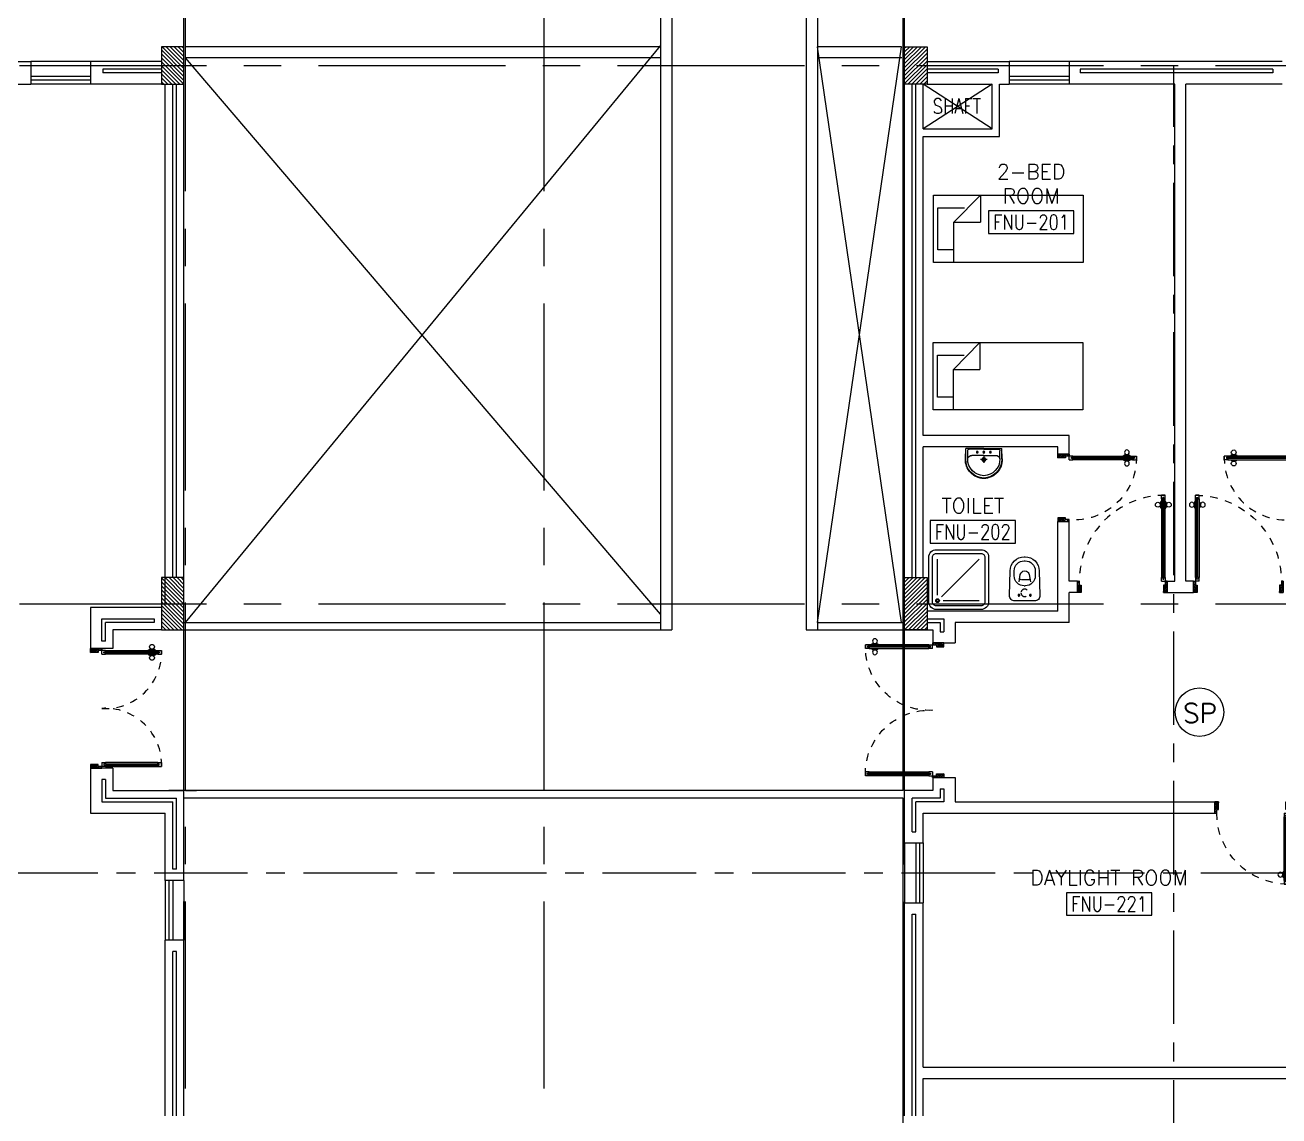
# Model space of a CAD drawing. Extents: x 0 to 90.9, y -1.6 to 78.
# Drawn here: x 40.76 to 57.54, y 50.08 to 64.67 of the extents above; entities that cross this region are included whole.
import ezdxf
from ezdxf.enums import TextEntityAlignment as Align

# ---------------------------------------------------------------- set-up
doc = ezdxf.new("R2010")
doc.units = 0
doc.header["$MEASUREMENT"] = 0
doc.header["$PDMODE"] = 34
for name, pattern in [('CENTER', [2, 1.25, -0.25, 0.25, -0.25]), ('CENTERX2', [4, 2.5, -0.5, 0.5, -0.5]), ('DASHED', [0.75, 0.5, -0.25]), ('HIDDEN', [0.375, 0.25, -0.125]), ('HIDDEN2', [0.1875, 0.125, -0.0625])]:
    doc.linetypes.add(name, pattern=pattern)
doc.layers.get('0').update_dxf_attribs({"color": 11, "linetype": 'CONTINUOUS'})
doc.layers.get('DEFPOINTS').update_dxf_attribs({"color": 11, "linetype": 'CONTINUOUS'})
for name, color, linetype in [('AX-DIM', 11, 'CONTINUOUS'), ('AXES', 11, 'CENTERX2'), ('AXES1', 11, 'CENTER'), ('COL', 11, 'CONTINUOUS'), ('DOOR', 11, 'CONTINUOUS'), ('E-PA', 4, 'CONTINUOUS'), ('EJ', 11, 'CONTINUOUS'), ('FIX', 11, 'CONTINUOUS'), ('FUR', 11, 'CONTINUOUS'), ('HAT', 11, 'CONTINUOUS'), ('INSUL', 11, 'CONTINUOUS'), ('RM-BOX', 11, 'CONTINUOUS'), ('RM-NAME', 11, 'CONTINUOUS'), ('RM-NO', 11, 'CONTINUOUS'), ('ROOF', 11, 'CONTINUOUS'), ('SHAFT', 11, 'CONTINUOUS'), ('TEXT', 11, 'CONTINUOUS'), ('WALL', 11, 'CONTINUOUS'), ('WIN', 11, 'CONTINUOUS')]:
    doc.layers.add(name, color=color, linetype=linetype)
doc.styles.add('ROMANS', font='ROMANS.shx', dxfattribs={"width": 0.6})
doc.dimstyles.new('DIM-OUT', dxfattribs={"dimscale": 0, "dimtxt": 0.24, "dimasz": 0.08, "dimexe": 0.02, "dimexo": 0.02, "dimgap": 0.05, "dimtad": 1, "dimdec": 0, "dimlfac": 1000, "dimzin": 0, "dimdsep": 46, "dimtxsty": 'ROMANS', "dimblk1": 'ARCHTICK', "dimblk2": 'ARCHTICK', "dimsah": 1, "dimcen": 0.01, "dimdle": 0.08, "dimclrd": 7, "dimclre": 7, "dimclrt": 2, "dimadec": 0, "dimazin": 0, "dimtp": 2, "dimtm": 2, "dimtfac": 0.114286, "dimtdec": 0, "dimtix": 1, "dimtmove": 2, "dimatfit": 3, "dimldrblk": 'ARCHTICK', "dimfxl": 0, "dimtolj": 1, "dimtzin": 0, "dimarcsym": 0})

# ---------------------------------------------------------------- blocks, each defined once
blk = doc.blocks.new('_ARCHTICK')
at = {"color": 0, "linetype": 'ByBlock', "const_width": 0.15}
blk.add_lwpolyline([(-0.5, -0.5), (0.5, 0.5)], dxfattribs=at)
blk = doc.blocks.new('*D176')
at = {"layer": 'AX-DIM', "color": 7, "lineweight": -2}
for p, q in [((1.389, 64.302), (1.389, 74.487)), ((44.014, 74.407), (1.369, 74.407)), ((2.069, 64.382), (1.369, 64.382))]:
    blk.add_line(p, q, dxfattribs=at)
at = {"layer": 'DEFPOINTS', "color": 0}
for p in [(1.389, 74.407), (44.034, 74.407), (2.089, 64.382)]:
    blk.add_point(p, dxfattribs=at)
at = {"layer": 'AX-DIM', "color": 7, "lineweight": -2, "xscale": 0.08, "yscale": 0.08, "zscale": 0.08}
for p, rotation in [((1.389, 74.407), 90), ((1.389, 64.382), 270)]:
    blk.add_blockref('_ARCHTICK', p, dxfattribs=dict(at, rotation=rotation))
at = {"layer": 'AX-DIM', "color": 2, "insert": (1.219, 69.395), "char_height": 0.24, "attachment_point": 5, "rotation": 90, "style": 'ROMANS'}
blk.add_mtext('\\A1;10025', dxfattribs=at)
blk = doc.blocks.new('A$C1DFA4FE8')
at = {"layer": 'DOOR', "color": 0, "linetype": 'ByBlock'}
for p, q in [((0, 1631), (0, 1581)), ((0, 1581), (0, 1631)), ((50, 1631), (0, 1631)), ((50, 1581), (0, 1581)), ((30, 1614), (30, 1598)), ((50, 1614), (30, 1614)), ((50, 1598), (30, 1598)), ((50, 1631), (50, 1614)), ((50, 1598), (50, 1581)), ((750, 1614), (750, 1631)), ((750, 1631), (800, 1631)), ((770, 1614), (750, 1614)), ((750, 1581), (750, 1598)), ((750, 1598), (770, 1598)), ((800, 1581), (750, 1581)), ((770, 1598), (770, 1614)), ((950, 1656), (800, 1656)), ((800, 1656), (800, 1631)), ((800, 1581), (800, 1631)), ((800, 1631), (850, 1631)), ((850, 1631), (850, 1606)), ((850, 1606), (950, 1606)), ((950, 1606), (950, 1656)), ((0, 81), (0, 131)), ((0, 131), (0, 81)), ((50, 131), (0, 131)), ((50, 81), (0, 81)), ((30, 98), (30, 114)), ((50, 114), (30, 114)), ((50, 98), (30, 98)), ((50, 114), (50, 131)), ((50, 81), (50, 98)), ((83, 131), (83, 138)), ((173, 138), (83, 138)), ((83, 81), (83, 74)), ((173, 74), (83, 74)), ((95, 138), (95, 147)), ((95, 147), (160, 147)), ((95, 138), (160, 138)), ((95, 74), (95, 65)), ((95, 74), (160, 74)), ((95, 65), (160, 65)), ((160, 138), (160, 147)), ((160, 74), (160, 65)), ((173, 131), (173, 138)), ((173, 81), (173, 74)), ((750, 131), (750, 114)), ((800, 131), (750, 131)), ((750, 114), (770, 114)), ((750, 98), (750, 81)), ((770, 98), (750, 98)), ((750, 81), (800, 81)), ((770, 114), (770, 98)), ((800, 131), (800, 81)), ((800, 56), (800, 81)), ((800, 81), (850, 81)), ((950, 56), (800, 56)), ((850, 106), (950, 106)), ((850, 81), (850, 106)), ((950, 106), (950, 56))]:
    blk.add_line(p, q, dxfattribs=at)
at = {"layer": 'DOOR', "linetype": 'ByBlock'}
for p, q in [((750, 1631), (50, 1631)), ((750, 1614), (50, 1614)), ((750, 1598), (50, 1598)), ((50, 1581), (750, 1581)), ((50, 131), (750, 131)), ((750, 114), (50, 114)), ((750, 98), (50, 98)), ((750, 81), (50, 81))]:
    blk.add_line(p, q, dxfattribs=at)
at = {"layer": 'DOOR', "color": 9, "linetype": 'ByBlock'}
for p, q in [((950, 1606), (837, 1656)), ((950, 1606), (850, 1619)), ((950, 1606), (910, 1656)), ((950, 106), (837, 56)), ((950, 106), (850, 93)), ((950, 106), (910, 56))]:
    blk.add_line(p, q, dxfattribs=at)
at = {"layer": 'DOOR', "color": 0, "linetype": 'ByBlock'}
for centre in [(128, 179), (128, 32)]:
    blk.add_circle(centre, 32.4, dxfattribs=at)
at = {"layer": 'DOOR', "linetype": 'HIDDEN', "ltscale": 0.5}
for centre, start, end in [((752, 1606), 178.0938, 273.7249), ((752, 106), 86.2751, 181.9062)]:
    blk.add_arc(centre, 752, start, end, dxfattribs=at)
at = {"layer": 'DOOR', "color": 9, "linetype": 'ByBlock'}
for centre, radius, start, end in [((950, 1606), 154, 161.1053, 166.2858), ((950, 1606), 134, 158.1598, 169.28), ((950, 1606), 114, 154.0838, 167.3774), ((950, 1606), 94.4, 148.0182, 180), ((950, 1606), 74.4, 137.7764, 180), ((950, 1606), 54.4, 113.2074, 180), ((950, 1606), 34.4, 90, 180), ((950, 1606), 14.4, 90, 180), ((950, 106), 154, 193.7142, 198.8947), ((950, 106), 134, 190.72, 201.8402), ((950, 106), 114, 192.6226, 205.9162), ((950, 106), 94.4, 180, 211.9818), ((950, 106), 74.4, 180, 222.2236), ((950, 106), 54.4, 180, 246.7926), ((950, 106), 34.4, 180, 270), ((950, 106), 14.4, 180, 270)]:
    blk.add_arc(centre, radius, start, end, dxfattribs=at)
blk = doc.blocks.new('D1000')
at = {"layer": 'DOOR', "color": 7, "linetype": 'ByBlock'}
for p, q in [((0, 0), (-150, 0)), ((-150, 0), (-150, -25)), ((-150, 0), (0, 0)), ((0, -50), (-114, 0)), ((0, -50), (-40, 0)), ((0, -50), (0, 0)), ((-1050, -25), (-1100, -25)), ((-1100, -75), (-1100, -25)), ((-1100, -25), (-1100, -75)), ((-1050, -75), (-1100, -75)), ((-1050, -42), (-1070, -42)), ((-1070, -42), (-1070, -58)), ((-1050, -58), (-1070, -58)), ((-1050, -25), (-1050, -42)), ((-1050, -58), (-1050, -75)), ((-928, -18), (-1018, -18)), ((-1018, -25), (-1018, -18)), ((-1018, -75), (-1018, -82)), ((-928, -82), (-1018, -82)), ((-1005, -9), (-940, -9)), ((-1005, -18), (-1005, -9)), ((-1005, -18), (-940, -18)), ((-1005, -82), (-940, -82)), ((-1005, -82), (-1005, -91)), ((-1005, -91), (-940, -91)), ((-940, -18), (-940, -9)), ((-940, -82), (-940, -91)), ((-928, -25), (-928, -18)), ((-928, -75), (-928, -82)), ((-200, -42), (-200, -25)), ((-200, -25), (-150, -25)), ((-180, -42), (-200, -42)), ((-200, -75), (-200, -58)), ((-200, -58), (-180, -58)), ((-150, -75), (-200, -75)), ((-180, -58), (-180, -42)), ((-150, -75), (-150, -25)), ((-150, -25), (-100, -25)), ((-100, -25), (-100, -50)), ((0, -50), (-100, -37)), ((-100, -50), (0, -50)), ((-150, -975), (-100, -975)), ((-150, -1000), (-150, -975)), ((-150, -1000), (0, -1000)), ((0, -1000), (-150, -1000)), ((0, -950), (-114, -1000)), ((-100, -975), (-100, -950)), ((0, -950), (-100, -963)), ((-100, -950), (0, -950)), ((0, -950), (-40, -1000)), ((0, -950), (0, -1000))]:
    blk.add_line(p, q, dxfattribs=at)
at = {"layer": 'DOOR', "linetype": 'ByBlock'}
for p, q in [((-200, -25), (-1050, -25)), ((-200, -42), (-1050, -42)), ((-200, -58), (-1050, -58)), ((-1050, -75), (-200, -75))]:
    blk.add_line(p, q, dxfattribs=at)
at = {"layer": 'DOOR', "color": 7, "linetype": 'ByBlock'}
for centre in [(-973, 23), (-973, -124)]:
    blk.add_circle(centre, 32.4, dxfattribs=at)
for centre, radius, start, end in [((0, -50), 134, 158.1598, 169.28), ((0, -50), 74.4, 137.7764, 180), ((0, -50), 54.4, 113.2074, 180), ((0, -50), 154, 161.1053, 166.2858), ((0, -50), 114, 154.0838, 167.3774), ((0, -50), 94.4, 148.0182, 180), ((0, -50), 34.4, 90, 180), ((0, -50), 14.4, 90, 180), ((0, -950), 154, 193.7142, 198.8947), ((0, -950), 134, 190.72, 201.8402), ((0, -950), 94.4, 180, 211.9818), ((0, -950), 74.4, 180, 222.2236), ((0, -950), 54.4, 180, 246.7926), ((0, -950), 34.4, 180, 270), ((0, -950), 14.4, 180, 270)]:
    blk.add_arc(centre, radius, start, end, dxfattribs=at)
at = {"layer": 'DOOR', "linetype": 'HIDDEN', "ltscale": 0.5}
blk.add_arc((-149, -24), 951, 180.0434, 269.9667, dxfattribs=at)
blk = doc.blocks.new('C-300')
at = {"layer": 'HAT', "linetype": 'ByBlock', "ltscale": 0.3}
h = blk.add_hatch(dxfattribs=at)
h.set_pattern_fill('ANSI31', color=8, scale=300, style=0)
h.set_pattern_definition([(45, (-258496.182, -82361.005), (-26.5165043, 26.5165043), [])])
h.paths.add_polyline_path([(300, 500), (0, 500), (0, 250), (300, 250)])
h.paths.add_polyline_path([(300, 250), (0, 250), (0, 0), (300, 0)])
at = {"layer": 'COL'}
blk.add_lwpolyline([(0, 500), (300, 500), (300, 0), (0, 0)], close=True, dxfattribs=at)
blk = doc.blocks.new('DOOR90')
at = {"layer": 'DOOR', "linetype": 'ByBlock'}
for p, q in [((0, 0), (-150, 0)), ((-200, -25), (-1000, -25)), ((-200, -42), (-1000, -42)), ((-200, -58), (-1000, -58)), ((-1000, -75), (-200, -75))]:
    blk.add_line(p, q, dxfattribs=at)
at = {"layer": 'DOOR', "color": 0, "linetype": 'ByBlock'}
for p, q in [((-150, 0), (-150, -25)), ((-150, 0), (0, 0)), ((0, -50), (0, 0)), ((-1050, -25), (-1050, -75)), ((-1050, -75), (-1050, -25)), ((-1000, -25), (-1050, -25)), ((-1000, -75), (-1050, -75)), ((-1020, -42), (-1020, -58)), ((-1000, -42), (-1020, -42)), ((-1000, -58), (-1020, -58)), ((-1000, -25), (-1000, -42)), ((-1000, -58), (-1000, -75)), ((-968, -25), (-968, -18)), ((-878, -18), (-968, -18)), ((-968, -75), (-968, -82)), ((-878, -82), (-968, -82)), ((-955, -18), (-955, -9)), ((-955, -9), (-890, -9)), ((-955, -18), (-890, -18)), ((-955, -82), (-955, -91)), ((-955, -82), (-890, -82)), ((-955, -91), (-890, -91)), ((-890, -18), (-890, -9)), ((-890, -82), (-890, -91)), ((-878, -25), (-878, -18)), ((-878, -75), (-878, -82)), ((-200, -42), (-200, -25)), ((-200, -25), (-150, -25)), ((-180, -42), (-200, -42)), ((-200, -75), (-200, -58)), ((-200, -58), (-180, -58)), ((-150, -75), (-200, -75)), ((-180, -58), (-180, -42)), ((-150, -75), (-150, -25)), ((-150, -25), (-100, -25)), ((-100, -25), (-100, -50)), ((-100, -50), (0, -50)), ((-150, -900), (-150, -875)), ((-150, -875), (-100, -875)), ((0, -900), (-150, -900)), ((-150, -900), (0, -900)), ((-100, -850), (0, -850)), ((-100, -875), (-100, -850)), ((0, -850), (0, -900))]:
    blk.add_line(p, q, dxfattribs=at)
at = {"layer": 'DOOR', "color": 9, "linetype": 'ByBlock'}
for p, q in [((0, -50), (-114, 0)), ((0, -50), (-40, 0)), ((0, -50), (-100, -37)), ((0, -850), (-114, -900)), ((0, -850), (-100, -863)), ((0, -850), (-40, -900))]:
    blk.add_line(p, q, dxfattribs=at)
at = {"layer": 'DOOR', "color": 0, "linetype": 'ByBlock'}
for centre in [(-923, 24), (-923, -124)]:
    blk.add_circle(centre, 32.4, dxfattribs=at)
at = {"layer": 'DOOR', "color": 9, "linetype": 'ByBlock'}
for centre, radius, start, end in [((0, -50), 74.4, 137.7764, 180), ((0, -50), 54.4, 113.2074, 180), ((0, -50), 154, 161.1053, 166.2858), ((0, -50), 134, 158.1598, 169.28), ((0, -50), 114, 154.0838, 167.3774), ((0, -50), 94.4, 148.0182, 180), ((0, -50), 34.4, 90, 180), ((0, -50), 14.4, 90, 180), ((0, -850), 154, 193.7142, 198.8947), ((0, -850), 134, 190.72, 201.8402), ((0, -850), 94.4, 180, 211.9818), ((0, -850), 74.4, 180, 222.2236), ((0, -850), 54.4, 180, 246.7926), ((0, -850), 34.4, 180, 270), ((0, -850), 14.4, 180, 270)]:
    blk.add_arc(centre, radius, start, end, dxfattribs=at)
at = {"layer": 'DOOR', "linetype": 'HIDDEN', "ltscale": 0.5}
blk.add_arc((-222, -50), 828, 178.2701, 275.003, dxfattribs=at)
blk = doc.blocks.new('DOOR100')
at = {"layer": 'DOOR', "color": 0, "linetype": 'ByBlock'}
for p, q in [((-92, 1206), (-92, 1141)), ((-83, 1206), (-92, 1206)), ((-83, 1129), (-83, 1219)), ((-76, 1219), (-83, 1219)), ((-83, 1206), (-83, 1141)), ((-76, 1251), (-76, 1301)), ((-76, 1301), (-26, 1301)), ((-26, 1301), (-76, 1301)), ((-59, 1251), (-76, 1251)), ((-59, 1251), (-59, 1271)), ((-43, 1271), (-59, 1271)), ((-43, 1251), (-43, 1271)), ((-26, 1251), (-43, 1251)), ((-26, 1251), (-26, 1301)), ((-26, 1219), (-19, 1219)), ((-19, 1129), (-19, 1219)), ((-19, 1206), (-19, 1141)), ((-19, 1206), (-10, 1206)), ((-10, 1206), (-10, 1141)), ((-83, 1141), (-92, 1141)), ((-76, 1129), (-83, 1129)), ((-26, 1129), (-19, 1129)), ((-19, 1141), (-10, 1141)), ((-76, 200), (-59, 200)), ((-76, 150), (-76, 200)), ((-59, 200), (-59, 180)), ((-59, 180), (-43, 180)), ((-43, 200), (-26, 200)), ((-43, 180), (-43, 200)), ((-26, 200), (-26, 150)), ((-1201, 0), (-1201, 150)), ((-1201, 150), (-1176, 150)), ((-1201, 150), (-1201, 0)), ((-1151, 0), (-1201, 0)), ((-1176, 150), (-1176, 100)), ((-1176, 100), (-1151, 100)), ((-1151, 100), (-1151, 0)), ((-76, 150), (-26, 150)), ((-51, 100), (-51, 0)), ((-26, 100), (-51, 100)), ((-51, 0), (-1, 0)), ((-1, 150), (-26, 150)), ((-26, 150), (-26, 100)), ((-1, 150), (-1, 0))]:
    blk.add_line(p, q, dxfattribs=at)
at = {"layer": 'DOOR', "linetype": 'ByBlock'}
for p, q in [((-76, 1251), (-76, 200)), ((-59, 200), (-59, 1251)), ((-43, 200), (-43, 1251)), ((-26, 200), (-26, 1251))]:
    blk.add_line(p, q, dxfattribs=at)
at = {"layer": 'DOOR', "color": 9, "linetype": 'ByBlock'}
for p, q in [((-1151, 0), (-1201, 114)), ((-1151, 0), (-1201, 40)), ((-1151, 0), (-1164, 100)), ((-51, 0), (-1, 114)), ((-51, 0), (-38, 100)), ((-51, 0), (-1, 40))]:
    blk.add_line(p, q, dxfattribs=at)
at = {"layer": 'DOOR', "color": 0, "linetype": 'ByBlock'}
for centre in [(-125, 1174), (22, 1174)]:
    blk.add_circle(centre, 32.4, dxfattribs=at)
at = {"layer": 'DOOR', "linetype": 'HIDDEN', "ltscale": 0.5}
blk.add_arc((-27, 152), 1149, 89.961, 180.0931, dxfattribs=at)
at = {"layer": 'DOOR', "color": 9, "linetype": 'ByBlock'}
for centre, radius, start, end in [((-1151, 0), 154, 103.7142, 108.8947), ((-1151, 0), 134, 100.72, 111.8402), ((-1151, 0), 94.4, 90, 121.9818), ((-1151, 0), 74.4, 90, 132.2236), ((-1151, 0), 54.4, 90, 156.7926), ((-1151, 0), 34.4, 90, 180), ((-1151, 0), 14.4, 90, 180), ((-51, 0), 94.4, 58.0182, 90), ((-51, 0), 74.4, 47.7764, 90), ((-51, 0), 54.4, 23.2074, 90), ((-51, 0), 34.4, 0, 90), ((-51, 0), 14.4, 0, 90), ((-51, 0), 134, 68.1598, 79.28), ((-51, 0), 114, 64.0838, 77.3774), ((-51, 0), 154, 71.1053, 76.2858)]:
    blk.add_arc(centre, radius, start, end, dxfattribs=at)
blk = doc.blocks.new('A$C272A55A0')
at = {"layer": 'DOOR', "color": 0, "linetype": 'ByBlock'}
for p, q in [((0, 900), (0, 1050)), ((50, 1050), (0, 1050)), ((50, 950), (50, 1050)), ((1750, 950), (1750, 1050)), ((1750, 1050), (1800, 1050)), ((1800, 1050), (1800, 900)), ((0, 900), (25, 900)), ((25, 950), (50, 950)), ((25, 900), (25, 950)), ((75, 900), (25, 900)), ((25, 850), (25, 900)), ((42, 850), (25, 850)), ((58, 870), (42, 870)), ((42, 870), (42, 850)), ((58, 850), (58, 870)), ((75, 850), (58, 850)), ((75, 900), (75, 850)), ((1725, 900), (1775, 900)), ((1725, 900), (1725, 850)), ((1725, 850), (1742, 850)), ((1742, 870), (1758, 870)), ((1742, 850), (1742, 870)), ((1775, 950), (1750, 950)), ((1758, 870), (1758, 850)), ((1758, 850), (1775, 850)), ((1775, 900), (1775, 950)), ((1800, 900), (1775, 900)), ((1775, 850), (1775, 900)), ((1725, 173), (1718, 173)), ((1718, 173), (1718, 83)), ((1775, 173), (1782, 173)), ((1782, 173), (1782, 83)), ((25, 50), (42, 50)), ((25, 50), (25, 0)), ((25, 0), (75, 0)), ((75, 0), (25, 0)), ((42, 50), (42, 30)), ((42, 30), (58, 30)), ((58, 50), (75, 50)), ((58, 50), (58, 30)), ((75, 50), (75, 0)), ((1718, 160), (1709, 160)), ((1709, 95), (1709, 160)), ((1718, 95), (1709, 95)), ((1718, 95), (1718, 160)), ((1725, 83), (1718, 83)), ((1742, 50), (1725, 50)), ((1725, 50), (1725, 0)), ((1775, 0), (1725, 0)), ((1725, 0), (1775, 0)), ((1742, 50), (1742, 30)), ((1758, 30), (1742, 30)), ((1775, 50), (1758, 50)), ((1758, 50), (1758, 30)), ((1775, 83), (1782, 83)), ((1775, 50), (1775, 0)), ((1782, 160), (1791, 160)), ((1782, 95), (1782, 160)), ((1782, 95), (1791, 95)), ((1791, 95), (1791, 160))]:
    blk.add_line(p, q, dxfattribs=at)
at = {"layer": 'DOOR', "color": 9, "linetype": 'ByBlock'}
for p, q in [((50, 1050), (0, 1010)), ((50, 1050), (0, 937)), ((50, 1050), (37, 950)), ((1750, 1050), (1800, 1010)), ((1750, 1050), (1800, 937)), ((1750, 1050), (1763, 950))]:
    blk.add_line(p, q, dxfattribs=at)
at = {"layer": 'DOOR', "linetype": 'ByBlock'}
for p, q in [((25, 850), (25, 50)), ((42, 850), (42, 50)), ((58, 850), (58, 50)), ((75, 50), (75, 850)), ((1725, 50), (1725, 850)), ((1742, 850), (1742, 50)), ((1758, 850), (1758, 50)), ((1775, 850), (1775, 50))]:
    blk.add_line(p, q, dxfattribs=at)
at = {"layer": 'DOOR', "color": 0, "linetype": 'ByBlock'}
for centre in [(1676, 128), (1824, 128)]:
    blk.add_circle(centre, 32.4, dxfattribs=at)
at = {"layer": 'DOOR', "color": 9, "linetype": 'ByBlock'}
for centre, radius, start, end in [((50, 1050), 54.4, 203.2074, 270), ((50, 1050), 34.4, 180, 270), ((50, 1050), 14.4, 180, 270), ((1750, 1050), 14.4, 270, 0), ((1750, 1050), 34.4, 270, 0), ((1750, 1050), 54.4, 270, 336.7926), ((50, 1050), 74.4, 227.7764, 270), ((50, 1050), 94.4, 238.0182, 270), ((50, 1050), 114, 244.0838, 257.3774), ((50, 1050), 134, 248.1598, 259.28), ((50, 1050), 154, 251.1053, 256.2858), ((1750, 1050), 74.4, 270, 312.2236), ((1750, 1050), 94.4, 270, 301.9818), ((1750, 1050), 114, 282.6226, 295.9162), ((1750, 1050), 134, 280.72, 291.8402), ((1750, 1050), 154, 283.7142, 288.8947)]:
    blk.add_arc(centre, radius, start, end, dxfattribs=at)
at = {"layer": 'DOOR', "linetype": 'HIDDEN', "ltscale": 0.5}
for centre, start, end in [((50, 851), 268.3174, 3.2965), ((1750, 851), 176.7035, 271.6826)]:
    blk.add_arc(centre, 851, start, end, dxfattribs=at)
at = {"layer": 'WALL', "linetype": 'ByBlock'}
blk.add_line((1800, 900), (1800, 1050), dxfattribs=at)
blk = doc.blocks.new('C11')
at = {"layer": 'HAT'}
h = blk.add_hatch(dxfattribs=at)
h.set_pattern_fill('ANSI31', color=256, scale=300, style=0)
h.set_pattern_definition([(45, (-248556.182, -75061.005), (-26.5165043, 26.5165043), [])])
h.paths.add_polyline_path([(300, 700), (0, 700), (0, 350), (300, 350)])
h.paths.add_polyline_path([(300, 350), (0, 350), (0, 0), (300, 0)])
at = {"layer": 'COL'}
blk.add_lwpolyline([(300, 700), (300, 0), (0, 0), (0, 700)], close=True, dxfattribs=at)
blk = doc.blocks.new('RM1')
at = {"layer": 'RM-BOX'}
blk.add_lwpolyline([(570, -200), (-570, -200), (-570, -500), (570, -500)], close=True, dxfattribs=at)
at = {"layer": 'RM-NAME', "style": 'ROMANS'}
for tag, p in [('ROOMNAME1', (0, 324)), ('ROOMNAME2', (0, 0))]:
    blk.add_attdef(tag, text='', height=200, dxfattribs=at).set_placement(p, align=Align.MIDDLE)
at = {"layer": 'RM-NO', "style": 'ROMANS', "width": 0.8}
blk.add_attdef('ROOMNO', text='', height=200, dxfattribs=at).set_placement((0, -350), align=Align.MIDDLE)
blk = doc.blocks.new('AH20A')
at = {"layer": 'FUR'}
for p, q in [((0, 0.5), (0, -0.5)), ((1, 0.5), (0, 0.5)), ((0.1358, 0.5), (0.1358, -0.0987)), ((1, -0.5), (1, 0.5)), ((0.1358, 0.3112), (0.0277, 0.3112)), ((0.0277, 0.3112), (0.0277, -0.3087)), ((0.1358, -0.0987), (0.3125, -0.5)), ((0.1358, -0.0987), (0.3125, -0.0987)), ((0.3125, -0.5), (0.3125, -0.0987)), ((0.0277, -0.3087), (0.2076, -0.3087)), ((0, -0.5), (1, -0.5))]:
    blk.add_line(p, q, dxfattribs=at)
blk = doc.blocks.new('LAV1')
at = {"layer": 'FIX', "linetype": 'ByBlock', "ltscale": 0.3}
for p, q in [((-280, 210), (-275, 50)), ((-245, 210), (-245, 85)), ((245, 210), (245, 85)), ((280, 210), (275, 50)), ((0, 60), (-220, 60)), ((0, 60), (220, 60))]:
    blk.add_line(p, q, dxfattribs=at)
at = {"layer": 'FIX', "linetype": 'Continuous', "lineweight": 20}
for p, q in [((-275, 210), (-275, 50)), ((275, 210), (275, 50)), ((0, 50), (-275, 50)), ((0, 50), (-252, 50)), ((0, 155), (-181, 155)), ((0, 155), (181, 155)), ((0, 50), (275, 50)), ((0, 50), (252, 50))]:
    blk.add_line(p, q, dxfattribs=at)
at = {"layer": 'FIX', "linetype": 'DASHED', "lineweight": 20, "ltscale": 0.05}
for p, q in [((50, 220), (-50, 220)), ((0, 170), (0, 270)), ((0, 170), (0, 270))]:
    blk.add_line(p, q, dxfattribs=at)
at = {"layer": 'FIX', "lineweight": 20}
for p, q in [((16, 107), (-15, 107)), ((0, 92), (0, 123))]:
    blk.add_line(p, q, dxfattribs=at)
for centre, radius in [((0, 220), 29.5), ((0, 220), 22.5), ((0, 107), 15.5)]:
    blk.add_circle(centre, radius, dxfattribs=at)
at = {"layer": 'FIX', "linetype": 'HIDDEN', "lineweight": 20, "ltscale": 0.05}
for centre in [(-100, 107), (100, 107)]:
    blk.add_circle(centre, 12.4, dxfattribs=at)
at = {"layer": 'FIX', "linetype": 'ByBlock', "ltscale": 0.3}
for centre, radius, start, end in [((7, 220), 287, 91.3776, 182.0064), ((-7, 220), 287, 357.9936, 88.6224), ((-220, 85), 24.9, 179.7021, 269.9486), ((220, 85), 24.9, 270.0514, 0.2979)]:
    blk.add_arc(centre, radius, start, end, dxfattribs=at)
at = {"layer": 'FIX', "linetype": 'Continuous', "lineweight": 20}
for centre, radius, start, end in [((8, 217), 283, 91.6988, 181.351), ((8, 212), 253, 91.7328, 180.4884), ((-8, 217), 283, 358.649, 88.3012), ((-8, 212), 253, 359.5116, 88.2672), ((-179, 222), 66.9, 190.2006, 268.0786), ((179, 222), 66.9, 271.9214, 349.7994)]:
    blk.add_arc(centre, radius, start, end, dxfattribs=at)
blk = doc.blocks.new('WC1')
at = {"layer": 'FIX', "lineweight": 20}
for p, q in [((-210, 204), (-538, 194)), ((-727, 5), (-727, -5)), ((-674, 5), (-674, -5)), ((-534, 24), (-540, 0)), ((-540, 0), (-534, -24)), ((-475, 141), (-538, 141)), ((-395, 76), (-490, 60)), ((-339, 5), (-339, -5)), ((-538, -141), (-475, -141)), ((-490, -60), (-395, -76)), ((-538, -194), (-210, -204))]:
    blk.add_line(p, q, dxfattribs=at)
at = {"layer": 'FIX', "linetype": 'Continuous', "lineweight": 20}
blk.add_line((-420, -47), (-420, 45), dxfattribs=at)
at = {"layer": 'FIX', "lineweight": 20}
blk.add_lwpolyline([(-213, -204), (-210, -204, 0.414214), (-137, -131), (-137, 0), (-137, 131, 0.414214), (-210, 204)], format="xyb", dxfattribs=at)
at = {"layer": 'FIX', "linetype": 'HIDDEN2', "lineweight": 20, "ltscale": 0.3}
blk.add_circle((-245, 0), 49.8, dxfattribs=at)
at = {"layer": 'FIX', "linetype": 'HIDDEN', "lineweight": 20, "ltscale": 0.05}
for centre in [(-213, 78), (-213, -77)]:
    blk.add_circle(centre, 11.6, dxfattribs=at)
at = {"layer": 'FIX', "lineweight": 20}
for centre, radius, start, end in [((-538, 5), 189, 90, 180), ((-538, 5), 136, 90, 180), ((-473, -7), 68.2, 128.9242, 152.8468), ((-464, -18), 82, 108.496, 128.9242), ((-475, 5), 136, 360, 90), ((-538, -5), 189, 180, 270), ((-538, -5), 136, 180, 270), ((-473, 7), 68.2, 207.1532, 231.0758), ((-464, 18), 82, 231.0758, 251.504), ((-475, -5), 136, 270, 0)]:
    blk.add_arc(centre, radius, start, end, dxfattribs=at)
at = {"layer": 'FIX', "linetype": 'Continuous', "lineweight": 20}
for centre, start, end in [((-443, 46), 357.6662, 91.6121), ((-442, -46), 268.3879, 2.3338)]:
    blk.add_arc(centre, 22.3, start, end, dxfattribs=at)
blk = doc.blocks.new('SHR1')
at = {"layer": 'FIX'}
for p, q in [((-196, 196), (-700, 700)), ((-143, 218), (-143, 700)), ((-218, 143), (-700, 143))]:
    blk.add_line(p, q, dxfattribs=at)
for points in [[(-825, 125), (-825, 725, -0.414214), (-725, 825), (-125, 825, -0.414214), (-25, 725), (-25, 125, -0.414214), (-125, 25), (-725, 25, -0.414214)], [(-775, 125), (-775, 725, -0.414214), (-725, 775), (-125, 775, -0.414214), (-75, 725), (-75, 125, -0.414214), (-125, 75), (-725, 75, -0.414214)]]:
    blk.add_lwpolyline(points, format="xyb", close=True, dxfattribs=at)
for radius in [25, 15]:
    blk.add_circle((-143, 143), radius, dxfattribs=at)

msp = doc.modelspace()

# ---------------------------------------------------------------- hatches: boundary and pattern name
at = {"layer": 'HAT'}
h = msp.add_hatch(dxfattribs=at)
h.set_pattern_fill('ANSI31', color=256, scale=0.3, style=0)
h.set_pattern_definition([(135, (291.44504, -18.478617), (0.0265165043, 0.0265165043), [])])
h.paths.add_polyline_path([(42.5889, 57.2824), (42.8889, 57.2824), (42.8889, 56.9324), (42.5889, 56.9324)])
h.paths.add_polyline_path([(42.5889, 56.9324), (42.8889, 56.9324), (42.8889, 56.5824), (42.5889, 56.5824)])

# ---------------------------------------------------------------- linework, layer by layer
at = {"layer": 'AXES'}
for p, q in [((47.7089, -1.5519), (47.7089, 77.2608)), ((42.8889, -1.5519), (42.8889, 76.9108)), ((42.9089, -1.5519), (42.9089, 76.9108)), ((52.5089, -1.5519), (52.5089, 76.9108)), ((52.5289, -1.554), (52.5289, 76.9087)), ((0.6889, 64.1324), (68.7289, 64.1324)), ((0.6889, 56.9324), (68.7289, 56.9324))]:
    msp.add_line(p, q, dxfattribs=at)
at = {"layer": 'AXES1'}
for p, q in [((56.1289, 5.3124), (56.1289, 64.1324)), ((10.4889, 53.3324), (68.7289, 53.3324))]:
    msp.add_line(p, q, dxfattribs=at)
at = {"layer": 'COL'}
msp.add_lwpolyline([(42.5889, 57.2824), (42.5889, 56.5824), (42.8889, 56.5824), (42.8889, 57.2824)], close=True, dxfattribs=at)
at = {"layer": 'E-PA', "color": 4}
msp.add_circle((56.4726, 55.4824), 0.3243, dxfattribs=at)
at = {"layer": 'EJ'}
for p, q in [((52.5089, 54.4324), (52.5089, 56.5824)), ((52.5289, 54.4324), (52.5289, 56.5824))]:
    msp.add_line(p, q, dxfattribs=at)
at = {"layer": 'INSUL'}
for p, q in [((42.5889, 64.0824), (41.803, 64.0824)), ((41.803, 64.0824), (41.803, 64.0324)), ((53.7789, 64.0824), (52.8289, 64.0824)), ((53.7789, 64.0824), (53.7789, 64.0324)), ((54.8789, 64.0824), (54.8789, 64.0324)), ((57.4543, 64.0824), (54.8789, 64.0824)), ((57.4543, 64.0824), (57.4543, 64.0324)), ((42.5889, 64.0324), (41.803, 64.0324)), ((53.7789, 64.0324), (52.8289, 64.0324)), ((57.4543, 64.0324), (54.8789, 64.0324)), ((42.7389, 57.2824), (42.7389, 63.8824)), ((42.7889, 57.2824), (42.7889, 63.8824)), ((52.6289, 57.2824), (52.6289, 63.8824)), ((52.6789, 57.2824), (52.6789, 63.8824)), ((41.7886, 56.7324), (42.4889, 56.7324)), ((41.7886, 56.4324), (41.7886, 56.7324)), ((42.4889, 56.7324), (42.4889, 56.6824)), ((52.8289, 56.7324), (53.0539, 56.7324)), ((53.0539, 56.7324), (53.0539, 56.5574)), ((41.8386, 56.4324), (41.8386, 56.6824)), ((42.4889, 56.6824), (41.8386, 56.6824)), ((52.8289, 56.6824), (53.0039, 56.6824)), ((53.0039, 56.6824), (53.0039, 56.5574)), ((53.0039, 56.5574), (53.0539, 56.5574)), ((41.8386, 56.4324), (41.7886, 56.4324)), ((41.8386, 54.5824), (41.7886, 54.5824)), ((41.7886, 54.5824), (41.7886, 54.2824)), ((41.8386, 54.5824), (41.8386, 54.3324)), ((53.0039, 54.4574), (53.0039, 54.3324)), ((53.0039, 54.4574), (53.0539, 54.4574)), ((53.0539, 54.4574), (53.0539, 54.2824)), ((41.7886, 54.2824), (42.7389, 54.2824)), ((41.8386, 54.3324), (42.7889, 54.3324)), ((42.7389, 53.3824), (42.7389, 54.2824)), ((42.7889, 53.3824), (42.7889, 54.3324)), ((53.0039, 54.3324), (52.6289, 54.3324)), ((52.6289, 53.8824), (52.6289, 54.3324)), ((53.0539, 54.2824), (52.6789, 54.2824)), ((52.6789, 53.8824), (52.6789, 54.2824)), ((52.6289, 53.8824), (52.6789, 53.8824)), ((42.7889, 53.3824), (42.7389, 53.3824)), ((52.6289, 52.7824), (52.6789, 52.7824)), ((52.6289, 50.0824), (52.6289, 52.7824)), ((52.6789, 50.0824), (52.6789, 52.7824)), ((42.7389, 50.0824), (42.7389, 52.2824)), ((42.7889, 52.2824), (42.7389, 52.2824)), ((42.7889, 50.0824), (42.7889, 52.2824))]:
    msp.add_line(p, q, dxfattribs=at)
at = {"layer": 'ROOF'}
for p, q in [((51.2139, 71.8324), (51.2139, 56.5824)), ((49.2639, 71.2574), (49.2639, 56.5824)), ((49.4139, 71.2574), (49.4139, 56.5824)), ((51.3639, 71.2574), (51.3639, 56.5824)), ((49.2639, 64.3824), (42.9089, 64.3824)), ((52.4889, 64.3824), (51.3639, 64.3824)), ((49.2639, 64.2324), (42.9089, 64.2324)), ((52.4897, 64.2324), (51.3639, 64.2324)), ((52.5089, 56.5824), (52.5089, 64.1824)), ((42.8889, 56.6824), (49.2639, 56.6824)), ((42.8889, 56.5824), (49.4139, 56.5824)), ((51.2139, 56.5824), (52.5089, 56.5824)), ((51.3639, 56.6824), (52.5089, 56.6824)), ((52.5089, 54.4324), (42.6889, 54.4324)), ((42.9089, 54.4324), (43.0589, 54.4324)), ((52.5089, 54.3324), (42.8889, 54.3324)), ((52.5089, 42.7824), (52.5089, 54.3324))]:
    msp.add_line(p, q, dxfattribs=at)
at = {"layer": 'SHAFT'}
for p, q in [((42.9089, 56.6824), (49.2639, 64.3924)), ((52.4889, 56.6824), (51.3639, 64.3824)), ((51.3639, 56.6824), (52.4887, 64.3824)), ((49.2639, 56.7924), (42.9089, 64.2324))]:
    msp.add_line(p, q, dxfattribs=at)
at = {"layer": 'TEXT', "color": 251, "linetype": 'ByBlock'}
for p, q in [((53.6989, 63.2824), (52.7789, 63.8824)), ((53.6989, 63.8824), (52.7789, 63.2824))]:
    msp.add_line(p, q, dxfattribs=at)
at = {"layer": 'WALL'}
for p, q in [((37.6889, 64.1824), (40.8389, 64.1824)), ((40.8389, 64.1824), (40.8389, 63.8824)), ((42.5889, 64.1824), (41.6389, 64.1824)), ((41.6389, 64.1824), (41.6389, 63.8824)), ((52.8289, 64.1824), (53.9289, 64.1824)), ((53.9289, 64.1824), (53.9289, 63.8824)), ((54.7289, 64.1824), (54.7289, 63.8824)), ((57.5789, 64.1824), (54.7289, 64.1824)), ((37.6889, 63.8824), (40.8389, 63.8824)), ((42.5889, 63.8824), (41.6389, 63.8824)), ((42.6389, 56.9324), (42.6389, 63.8824)), ((42.8889, 57.2824), (42.8889, 63.8824)), ((52.5289, 57.2824), (52.5289, 63.8824)), ((52.7789, 63.2824), (52.7789, 63.8824)), ((52.8289, 63.8824), (53.6989, 63.8824)), ((53.6989, 63.2824), (53.6989, 63.8824)), ((53.7989, 63.8824), (53.9289, 63.8824)), ((53.7989, 63.1824), (53.7989, 63.8824)), ((56.1414, 63.8824), (54.7289, 63.8824)), ((56.1414, 57.2324), (56.1414, 63.8824)), ((57.5789, 63.8824), (56.2914, 63.8824)), ((56.2914, 57.2324), (56.2914, 63.8824)), ((52.7789, 63.2824), (53.6989, 63.2824)), ((52.7789, 63.1824), (53.7989, 63.1824)), ((52.7789, 59.1824), (52.7789, 63.1824)), ((54.7289, 59.1824), (52.7789, 59.1824)), ((54.7289, 58.9324), (54.7289, 59.1824)), ((54.06, 59.0324), (52.7789, 59.0324)), ((54.5789, 59.0324), (52.7789, 59.0324)), ((52.7789, 57.2824), (52.7789, 59.0324)), ((54.5789, 58.9324), (54.5789, 59.0324)), ((54.5789, 58.9324), (54.5789, 59.0324)), ((54.7289, 58.9324), (54.5789, 58.9324)), ((54.7289, 58.0324), (54.5789, 58.0324)), ((54.5789, 56.8324), (54.5789, 58.0324)), ((54.7289, 57.2324), (54.7289, 58.0324)), ((54.8409, 57.2324), (54.7289, 57.2324)), ((54.8409, 57.0824), (54.8409, 57.2324)), ((56.0409, 57.0824), (56.0409, 57.2324)), ((56.3919, 57.0824), (56.3919, 57.2324)), ((54.8409, 57.0824), (54.7289, 57.0824)), ((54.7289, 56.6824), (54.7289, 57.0824)), ((42.5949, 56.8824), (41.6386, 56.8824)), ((41.6386, 56.8824), (41.6386, 56.3324)), ((53.7289, 56.8324), (52.8289, 56.8324)), ((53.7289, 56.8324), (52.8289, 56.8324)), ((54.5789, 56.8324), (52.8289, 56.8324)), ((42.5949, 56.5824), (41.9386, 56.5824)), ((41.9386, 56.5824), (41.9386, 56.3324)), ((52.5289, 56.5824), (52.9039, 56.5824)), ((52.9039, 56.5824), (52.9039, 56.4074)), ((53.2039, 56.6824), (53.2039, 56.4074)), ((53.7289, 56.6824), (53.2039, 56.6824)), ((53.7289, 56.6824), (53.2039, 56.6824)), ((54.7289, 56.6824), (53.2039, 56.6824)), ((52.9039, 56.4074), (53.2039, 56.4074)), ((41.9386, 56.3324), (41.6386, 56.3324)), ((41.9386, 54.7324), (41.6386, 54.7324)), ((41.6386, 54.7324), (41.6386, 54.1324)), ((41.9386, 54.7324), (41.9386, 54.4324)), ((52.9039, 54.6074), (53.2039, 54.6074)), ((52.9039, 54.6074), (52.9039, 54.4324)), ((53.2039, 54.6074), (53.2039, 54.2824)), ((41.9386, 54.4324), (42.8889, 54.4324)), ((42.8889, 53.2324), (42.8889, 54.4324)), ((52.9039, 54.4324), (52.5289, 54.4324)), ((52.5289, 53.7324), (52.5289, 54.4324)), ((53.2039, 54.2824), (56.6789, 54.2824)), ((56.6789, 54.1324), (56.6789, 54.2824)), ((41.6386, 54.1324), (42.6389, 54.1324)), ((42.6389, 53.2324), (42.6389, 54.1324)), ((52.7789, 54.1324), (56.6789, 54.1324)), ((52.7789, 53.7324), (52.7789, 54.1324)), ((52.5289, 53.7324), (52.7789, 53.7324)), ((42.8889, 53.2324), (42.6389, 53.2324)), ((52.5289, 52.9324), (52.7789, 52.9324)), ((52.5289, 50.0824), (52.5289, 52.9324)), ((52.7789, 50.7324), (52.7789, 52.9324)), ((42.6389, 50.0824), (42.6389, 52.4324)), ((42.8889, 52.4324), (42.6389, 52.4324)), ((42.8889, 50.0824), (42.8889, 52.4324)), ((52.7789, 50.7324), (57.8789, 50.7324)), ((52.7789, 50.0824), (52.7789, 50.5824)), ((52.7789, 50.5824), (59.8289, 50.5824))]:
    msp.add_line(p, q, dxfattribs=at)
at = {"layer": 'WALL', "linetype": 'ByBlock'}
for p, q in [((56.0409, 57.2324), (56.1414, 57.2324)), ((56.3919, 57.2324), (56.2914, 57.2324)), ((56.0409, 57.0824), (56.3919, 57.0824))]:
    msp.add_line(p, q, dxfattribs=at)
at = {"layer": 'WIN'}
for p, q in [((41.6389, 64.1824), (40.8389, 64.1824)), ((54.7289, 64.1824), (53.9289, 64.1824)), ((41.6389, 63.9824), (40.8389, 63.9824)), ((41.6389, 63.9324), (40.8389, 63.9324)), ((54.7289, 63.9824), (53.9289, 63.9824)), ((54.7289, 63.9324), (53.9289, 63.9324)), ((41.6389, 63.8824), (40.8389, 63.8824)), ((54.7289, 63.8824), (53.9289, 63.8824)), ((52.5289, 53.7324), (52.5289, 52.9324)), ((52.6789, 53.7324), (52.6789, 52.9324)), ((52.7289, 53.7324), (52.7289, 52.9324)), ((52.7789, 53.7324), (52.7789, 52.9324)), ((42.6389, 53.2324), (42.6389, 52.4324)), ((42.6889, 53.2324), (42.6889, 52.4324)), ((42.7389, 53.2324), (42.7389, 52.4324)), ((42.8889, 53.2324), (42.8889, 52.4324))]:
    msp.add_line(p, q, dxfattribs=at)
at = {"layer": 'WIN', "color": 1}
msp.add_line((52.8289, 56.7324), (52.8289, 56.6824), dxfattribs=at)

# ---------------------------------------------------------------- block references
at = {"layer": 'COL', "color": 6, "linetype": 'ByBlock', "ltscale": 0.3, "xscale": -0.001, "yscale": 0.001, "zscale": 0.001}
msp.add_blockref('C-300', (42.8889, 63.8824), dxfattribs=at)
msp.add_blockref('C-300', (42.8889, 63.8824), dxfattribs=at)
at = {"layer": 'COL', "color": 62, "linetype": 'Continuous', "xscale": 0.001, "yscale": 0.001, "zscale": 0.001}
msp.add_blockref('C-300', (52.5289, 63.8824), dxfattribs=at)
at = {"layer": 'COL', "xscale": 0.001, "yscale": 0.001, "zscale": 0.001}
msp.add_blockref('C11', (52.5289, 56.5824), dxfattribs=at)
at = {"layer": 'DOOR', "color": 0, "linetype": 'ByBlock', "yscale": 0.001, "zscale": 0.001}
for name, p, xscale in [('DOOR90', (54.5789, 58.9324), -0.001), ('DOOR90', (57.8539, 58.9324), 0.001), ('DOOR100', (56.0409, 57.0824), 0.001), ('DOOR100', (56.3919, 57.0824), -0.001)]:
    msp.add_blockref(name, p, dxfattribs=dict(at, xscale=xscale))
for name, p, xscale, rotation in [('A$C1DFA4FE8', (42.5893, 56.3883), 0.001, 180), ('A$C272A55A0', (52.0035, 54.6074), -0.001, 270)]:
    msp.add_blockref(name, p, dxfattribs=dict(at, xscale=xscale, rotation=rotation))
at = {"layer": 'DOOR', "color": 0, "linetype": 'Continuous', "xscale": -0.001, "yscale": 0.001, "zscale": 0.001, "rotation": 270}
msp.add_blockref('D1000', (57.6789, 54.2824), dxfattribs=at)
at = {"layer": 'FIX'}
for name, p, xscale, yscale, zscale, rotation in [('AH20A', (52.9165, 61.9472), -2, 0.9, 2, 180), ('AH20A', (52.9119, 59.9766), -2, 0.9, 2, 180), ('LAV1', (53.5878, 59.0534), -0.0008799999999973807, 0.0008800000000046567, 0.0008800000000000001, 180), ('WC1', (54.1349, 56.8324), -0.001, 0.001, 0.001, 90)]:
    msp.add_blockref(name, p, dxfattribs=dict(at, xscale=xscale, yscale=yscale, zscale=zscale, rotation=rotation))
at = {"layer": 'RM-NO', "xscale": 0.001, "yscale": 0.001, "zscale": 0.001}
for p, values in [((54.2206, 62.3856), {'ROOMNO': 'FNU-201', 'ROOMNAME2': 'ROOM', 'ROOMNAME1': '2-BED'}), ((53.4409, 58.2434), {'ROOMNO': 'FNU-202', 'ROOMNAME2': 'TOILET'}), ((55.2635, 53.2681), {'ROOMNO': 'FNU-221', 'ROOMNAME2': 'DAYLIGHT ROOM'})]:
    msp.add_blockref('RM1', p, dxfattribs=at).add_auto_attribs(values)
at = {"layer": 'WALL', "xscale": 0.001, "yscale": 0.001, "zscale": 0.001, "rotation": 270}
msp.add_blockref('SHR1', (52.8269, 56.8304), dxfattribs=at)

# ---------------------------------------------------------------- texts
at = {"layer": 'E-PA', "color": 4, "style": 'ROMANS'}
msp.add_text('SP', height=0.26, dxfattribs=at).set_placement((56.2502, 55.3384))
at = {"layer": 'RM-NAME', "style": 'ROMANS', "width": 0.8}
msp.add_text('SHAFT', height=0.2, dxfattribs=at).set_placement((53.2271, 63.5871), align=Align.MIDDLE)

# ---------------------------------------------------------------- dimensions: what is measured, and where the dimension line sits
at = {"layer": 'AX-DIM'}
dim = msp.add_linear_dim(base=(1.3889, 74.4074), p1=(2.0889, 64.3824), p2=(44.0339, 74.4074), angle=90, dimstyle='DIM-OUT', override={"dimscale": 1}, dxfattribs=at)
dim.commit()
dim.dimension.update_dxf_attribs({"geometry": '*D176', "text_midpoint": (1.2189, 69.3949)})

doc.saveas('drawing.dxf')
